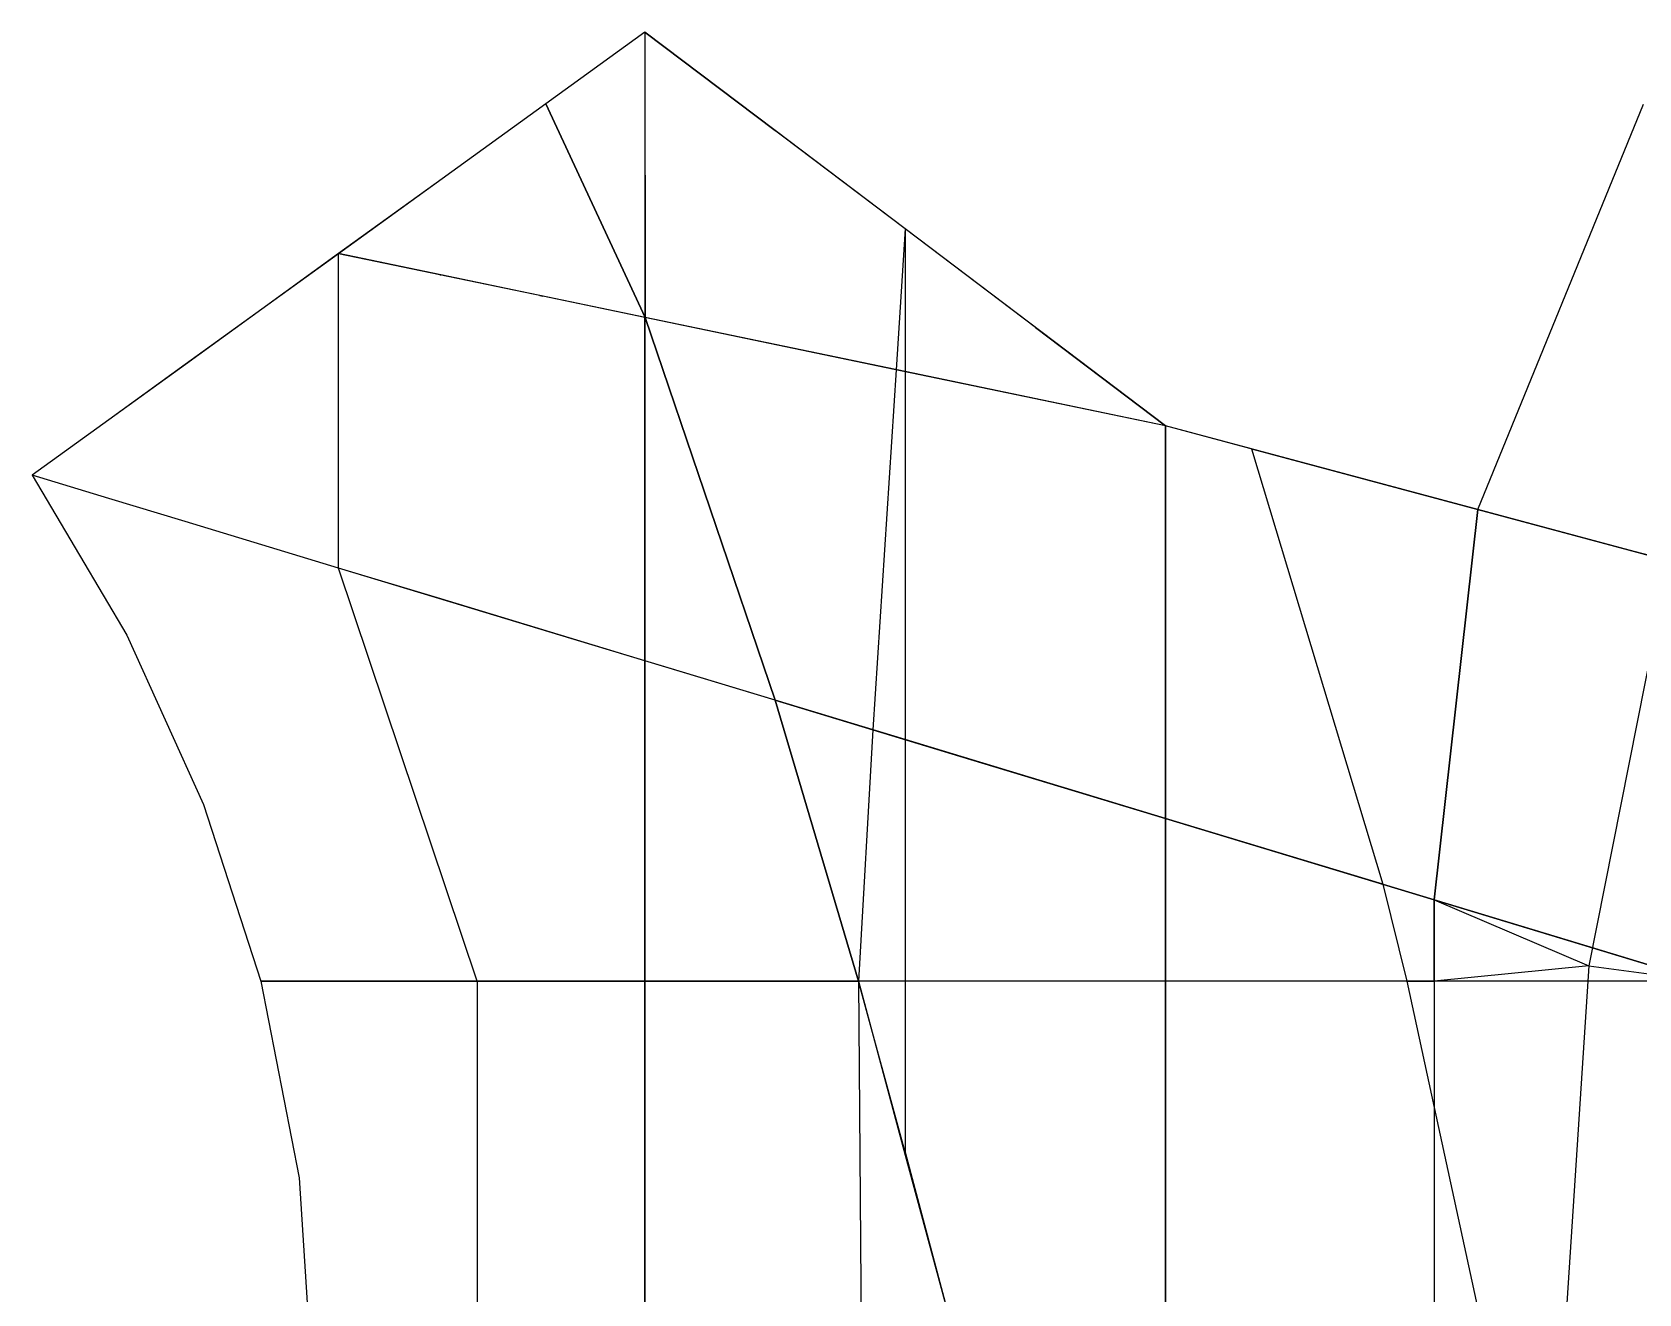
# Model space of a CAD drawing. Header units: millimetres. Extents: x -90 to 90, y -106 to 105.
# Drawn here: x -89.82 to -59.03, y 1.61 to 25.79 of the extents above; entities that cross this region are included whole.
import ezdxf

# ---------------------------------------------------------------- set-up
doc = ezdxf.new("R2010")
doc.units = ezdxf.units.MM
doc.header["$MEASUREMENT"] = 0
for name, color, linetype, true_color in [('1-CHJ_FG-O180x6', 116, 'Continuous', 0x008040), ('1-CHJ_XG2-O299x8', 33, 'Continuous', 0xc78d8d), ('1-CL-O351x10', 171, 'Continuous', 0x8080ff), ('1-XWM_L1-O402x10', 145, 'Continuous', 0x3e88b5), ('1-XWM_L2-O457x12', 20, 'Continuous', 0xf75c00), ('1-XWM_LG-O402x12', 111, 'Continuous', 0x7fffbf), ('1-XWM_LG2-O457x12', 61, 'Continuous', 0xe2fb99), ('1-YGZ-O1500x50', 4, 'Continuous', 0x00ffff), ('1-ZHJ_FG1-O219x8', 125, 'Continuous', 0x3fbf7f), ('1-ZHJ_XG1-O351x10', 15, 'Continuous', 0xbf3f3f)]:
    doc.layers.add(name, color=color, linetype=linetype, true_color=true_color)

msp = doc.modelspace()

# ---------------------------------------------------------------- linework, layer by layer
at = {"layer": '1-CHJ_FG-O180x6'}
for p, q in [((-88.004, 14.236, 14.124), (-88.004, 14.236, 13.124)), ((-86.533, 10.992, 14.06), (-86.533, 10.992, 13.06)), ((-84.702, 3.834, 14.001), (-84.702, 3.834, 13.001))]:
    msp.add_line(p, q, dxfattribs=at)
at = {"layer": '1-CHJ_XG2-O299x8'}
for p, q in [((-89.818, 17.299, 14.207), (-88.004, 14.236, 14.124)), ((-89.818, 17.299, 13.207), (-88.004, 14.236, 13.124)), ((-88.004, 14.236, 14.124), (-86.533, 10.992, 14.06)), ((-88.004, 14.236, 13.124), (-86.533, 10.992, 13.06)), ((-86.533, 10.992, 14.06), (-85.435, 7.605, 14.019)), ((-86.533, 10.992, 13.06), (-85.435, 7.605, 13.019)), ((-85.435, 7.605, 14.019), (-84.702, 3.834, 14.001)), ((-85.435, 7.605, 13.019), (-84.702, 3.834, 13.001)), ((-84.702, 3.834, 14.001), (-84.454, 0, 14)), ((-84.702, 3.834, 13.001), (-84.454, 0, 13))]:
    msp.add_line(p, q, dxfattribs=at)
at = {"layer": '1-CL-O351x10'}
for p, q in [((-78.072, 20.323, 23), (-79.971, 24.419, 23)), ((-73.086, 22.019, 23), (-73.26, 19.321, 23)), ((-83.946, 15.521, 17.785), (-83.946, 21.545, 19.602)), ((-75.577, 12.987, 23), (-78.072, 20.323, 23)), ((-73.26, 19.321, 23), (-73.707, 12.421, 23)), ((-62.109, 16.642, 23), (-62.95, 9.164, 23)), ((-81.29, 7.605, 17.336), (-83.946, 15.521, 17.785)), ((-73.983, 7.605, 23), (-75.577, 12.987, 23)), ((-73.707, 12.421, 23), (-73.983, 7.605, 23)), ((-62.95, 9.164, 23), (-62.95, 7.605, 23)), ((-81.29, 7.605, 17.336), (-81.29, 0, 16.197)), ((-73.086, 4.33, 23), (-73.983, 7.605, 23)), ((-73.983, 7.605, 23), (-73.925, 0, 21.419)), ((-62.95, 7.605, 23), (-62.95, 0, 23)), ((-73.086, 4.33, 23), (-71.934, 0, 23))]:
    msp.add_line(p, q, dxfattribs=at)
at = {"layer": '1-XWM_L1-O402x10'}
for p, q in [((-78.073, 25.791, 25.167), (-79.971, 24.419, 23.5)), ((-73.086, 22.019, 27.631), (-78.073, 25.791, 25.167)), ((-78.073, 25.791, 25.167), (-78.072, 20.323, 23.578)), ((-79.971, 24.419, 23.5), (-78.072, 20.323, 23.578)), ((-62.109, 16.642, 32.389), (-58.937, 24.412, 32.375)), ((-73.086, 22.019, 27.631), (-73.086, 19.285, 26.926)), ((-68.098, 18.247, 30.617), (-73.086, 22.019, 27.631)), ((-73.086, 19.285, 26.926), (-78.072, 20.323, 23.578)), ((-78.072, 20.323, 23.578), (-75.577, 12.987, 23.5)), ((-73.086, 19.285, 26.926), (-73.086, 12.233, 25.242)), ((-68.098, 18.247, 30.617), (-73.086, 19.285, 26.926)), ((-68.098, 18.247, 30.617), (-68.098, 10.722, 28.991)), ((-66.451, 17.806, 31.891), (-68.098, 18.247, 30.617)), ((-66.451, 17.806, 31.891), (-62.109, 16.642, 32.389)), ((-66.451, 17.806, 31.891), (-63.935, 9.462, 32.448)), ((-62.95, 9.164, 32.55), (-62.109, 16.642, 32.389)), ((-62.109, 16.642, 32.389), (-58.446, 15.661, 32.999)), ((-73.086, 12.233, 25.242), (-75.577, 12.987, 23.5)), ((-75.577, 12.987, 23.5), (-73.983, 7.605, 23.5)), ((-68.098, 10.722, 28.991), (-73.086, 12.233, 25.242)), ((-73.086, 12.233, 25.242), (-73.086, 7.605, 24.212)), ((-63.935, 9.462, 32.448), (-68.098, 10.722, 28.991)), ((-68.098, 10.722, 28.991), (-68.098, 7.605, 28.352)), ((-63.935, 9.462, 32.448), (-63.474, 7.605, 32.542)), ((-63.935, 9.462, 32.448), (-62.95, 9.164, 32.55)), ((-62.95, 7.605, 32.59), (-62.95, 9.164, 32.55)), ((-62.95, 9.164, 32.55), (-59.982, 7.897, 33)), ((-59.982, 7.897, 33), (-62.95, 7.605, 32.59)), ((-73.086, 7.605, 24.212), (-73.983, 7.605, 23.5)), ((-73.983, 7.605, 23.5), (-73.086, 4.273, 23.488)), ((-73.086, 7.605, 24.212), (-73.086, 4.273, 23.488)), ((-68.098, 7.605, 28.352), (-73.086, 7.605, 24.212)), ((-63.474, 7.605, 32.542), (-68.098, 7.605, 28.352)), ((-68.098, 7.605, 28.352), (-68.098, 0, 26.783)), ((-63.474, 7.605, 32.542), (-62.95, 5.185, 32.63)), ((-63.474, 7.605, 32.542), (-62.95, 7.605, 32.59)), ((-62.95, 7.605, 32.59), (-62.95, 5.185, 32.63)), ((-62.95, 5.185, 32.63), (-61.827, 0, 32.821)), ((-62.95, 5.185, 32.63), (-62.95, 0, 31.655)), ((-73.086, 4.273, 23.488), (-71.934, 0, 23.5))]:
    msp.add_line(p, q, dxfattribs=at)
at = {"layer": '1-XWM_L2-O457x12'}
for p, q in [((-58.446, 15.661, 32.999), (-59.982, 7.897, 33)), ((-59.982, 7.897, 33), (-60.499, 0, 33)), ((-59.982, 7.897, 33), (-57.443, 7.563, 33.113))]:
    msp.add_line(p, q, dxfattribs=at)
at = {"layer": '1-XWM_LG-O402x12'}
for p, q in [((-78.073, 20.323, 20), (-78.072, 20.323, 23)), ((-78.072, 20.323, 23), (-78.072, 20.323, 23.578)), ((-68.098, 18.247, 23), (-68.098, 18.247, 30.617)), ((-73.983, 7.605, 23), (-73.983, 7.605, 20)), ((-73.983, 7.605, 23), (-73.983, 7.605, 23.5)), ((-68.098, 7.605, 20), (-68.098, 7.605, 23)), ((-68.098, 7.605, 23), (-68.098, 7.605, 28.352))]:
    msp.add_line(p, q, dxfattribs=at)
at = {"layer": '1-XWM_LG2-O457x12'}
for p, q in [((-62.109, 16.642, 23), (-62.109, 16.642, 20)), ((-62.109, 16.642, 23), (-62.109, 16.642, 32.389)), ((-62.95, 7.605, 23), (-62.95, 7.605, 20)), ((-62.95, 7.605, 23), (-62.95, 7.605, 32.59))]:
    msp.add_line(p, q, dxfattribs=at)
at = {"layer": '1-YGZ-O1500x50'}
for p, q in [((-78.073, 25.791), (-78.073, 25.791, 20)), ((-78.073, 25.791, 20), (-78.073, 25.791, 23)), ((-68.098, 18.247), (-68.098, 18.247, 20)), ((-68.098, 18.247, 20), (-68.098, 18.247, 23))]:
    msp.add_line(p, q, dxfattribs=at)
at = {"layer": '1-ZHJ_FG1-O219x8'}
for p, q in [((-78.073, 25.791, 20), (-79.971, 24.419, 23)), ((-78.073, 25.791, 20), (-78.073, 24.355, 23)), ((-78.073, 25.791, 20), (-75.579, 23.905, 23)), ((-79.971, 24.419, 20), (-81.958, 22.982, 21.301)), ((-79.971, 24.419, 23), (-79.971, 24.419, 20)), ((-78.073, 24.355, 23), (-78.073, 22.919, 20)), ((-73.086, 22.019, 20), (-75.579, 23.905, 23)), ((-81.958, 22.982, 18.629), (-83.946, 21.545, 19.602)), ((-81.958, 22.982, 21.301), (-81.958, 22.982, 18.629)), ((-78.073, 22.919, 20), (-78.073, 21.483, 23)), ((-70.592, 20.133, 23), (-73.086, 22.019, 20)), ((-73.086, 22.019, 23), (-73.086, 22.019, 20)), ((-83.944, 21.546, 17.259), (-85.414, 20.484, 18.254)), ((-81.987, 21.138, 18.173), (-83.946, 21.545, 19.602)), ((-78.073, 21.483, 23), (-78.073, 20.323, 20)), ((-80.03, 20.731, 19.086), (-82.003, 21.141, 20.69)), ((-82.003, 21.141, 20.69), (-81.987, 21.138, 18.173)), ((-78.073, 20.323, 20), (-80.087, 20.742, 21.825)), ((-80.087, 20.742, 21.825), (-80.03, 20.731, 19.086)), ((-85.413, 20.484, 16.246), (-86.882, 19.422, 16.905)), ((-85.414, 20.484, 18.254), (-85.413, 20.484, 16.246)), ((-75.671, 19.823, 23), (-78.073, 20.323, 20)), ((-78.073, 20.323, 20), (-78.073, 18.475, 22.569)), ((-70.592, 20.133, 23), (-68.098, 18.247, 20)), ((-73.146, 19.297, 20), (-75.671, 19.823, 23)), ((-86.881, 19.423, 15.233), (-88.35, 18.361, 15.556)), ((-86.882, 19.422, 16.905), (-86.881, 19.423, 15.233)), ((-73.146, 19.297, 20), (-73.26, 19.321, 23)), ((-70.622, 18.772, 23), (-73.146, 19.297, 20)), ((-78.073, 18.475, 22.569), (-78.073, 16.9, 19.149)), ((-68.098, 18.247, 20), (-70.622, 18.772, 23)), ((-88.349, 18.361, 14.22), (-89.818, 17.299, 14.207)), ((-88.35, 18.361, 15.556), (-88.349, 18.361, 14.22)), ((-65.103, 17.444, 23), (-68.098, 18.247, 20)), ((-68.098, 18.247, 20), (-68.098, 16.366, 23)), ((-88.35, 16.855, 13.849), (-89.818, 17.299, 14.207)), ((-62.109, 16.642, 20), (-65.103, 17.444, 23)), ((-86.882, 16.41, 14.49), (-88.35, 16.855, 15.102)), ((-88.35, 16.855, 15.102), (-88.35, 16.855, 13.849)), ((-78.073, 16.9, 19.149), (-78.073, 15.323, 21.738)), ((-59.115, 15.84, 23), (-62.109, 16.642, 20)), ((-85.414, 15.966, 15.131), (-86.882, 16.41, 15.996)), ((-86.882, 16.41, 15.996), (-86.882, 16.41, 14.49)), ((-68.098, 16.366, 23), (-68.098, 14.485, 20)), ((-83.946, 15.521, 15.773), (-85.414, 15.966, 16.891)), ((-85.414, 15.966, 16.891), (-85.414, 15.966, 15.131)), ((-56.12, 15.037, 20), (-59.115, 15.84, 23)), ((-81.988, 14.929, 16.628), (-83.946, 15.521, 17.785)), ((-83.946, 15.521, 17.785), (-83.946, 15.521, 15.773)), ((-78.073, 15.323, 21.738), (-78.073, 13.743, 18.338)), ((-81.812, 14.875, 19.016), (-81.988, 14.929, 16.628)), ((-80.031, 14.336, 17.483), (-81.812, 14.875, 19.016)), ((-68.098, 14.485, 20), (-68.098, 12.604, 23)), ((-79.707, 14.238, 20.298), (-80.031, 14.336, 17.483)), ((-78.073, 13.743, 18.338), (-79.707, 14.238, 20.298)), ((-77.629, 13.609, 21.627), (-78.073, 13.743, 18.338)), ((-78.073, 13.743, 18.338), (-78.073, 12.211, 20.96)), ((-75.577, 12.987, 20), (-77.629, 13.609, 21.627)), ((-73.707, 12.421, 23), (-75.577, 12.987, 20)), ((-75.577, 12.987, 20), (-75.577, 12.987, 23)), ((-71.837, 11.855, 20), (-73.707, 12.421, 23)), ((-68.098, 12.604, 23), (-68.098, 10.722, 20)), ((-78.073, 12.211, 20.96), (-78.073, 10.677, 17.59)), ((-69.968, 11.289, 23), (-71.837, 11.855, 20)), ((-68.098, 10.722, 20), (-69.968, 11.289, 23)), ((-78.073, 10.677, 17.59), (-78.073, 9.142, 20.226)), ((-65.524, 9.943, 23), (-68.098, 10.722, 20)), ((-68.098, 10.722, 20), (-68.098, 10.722, 23)), ((-68.098, 10.722, 20), (-68.098, 9.164, 23)), ((-62.95, 9.164, 20), (-65.524, 9.943, 23)), ((-78.073, 9.142, 20.226), (-78.073, 7.605, 16.869)), ((-68.098, 9.164, 23), (-68.098, 7.605, 20)), ((-60.376, 8.384, 23), (-62.95, 9.164, 20)), ((-62.95, 9.164, 20), (-62.95, 9.164, 23)), ((-57.802, 7.605, 20), (-60.376, 8.384, 23)), ((-83.595, 7.605, 13.981), (-85.435, 7.605, 14.019)), ((-83.357, 7.605, 15.671), (-83.595, 7.605, 13.981)), ((-81.754, 7.605, 14.944), (-83.357, 7.605, 15.671)), ((-81.29, 7.605, 17.336), (-81.754, 7.605, 14.944)), ((-79.914, 7.605, 15.906), (-81.29, 7.605, 17.336)), ((-79.697, 7.605, 18.622), (-79.914, 7.605, 15.906)), ((-78.073, 7.605, 16.869), (-79.697, 7.605, 18.622)), ((-76.018, 7.605, 18.42), (-78.073, 7.605, 19.869)), ((-78.073, 7.605, 19.869), (-78.073, 7.605, 16.869)), ((-78.073, 7.605, 16.869), (-78.073, 5.722, 19.423)), ((-73.983, 7.605, 20), (-76.018, 7.605, 21.42)), ((-76.018, 7.605, 21.42), (-76.018, 7.605, 18.42)), ((-72.512, 7.605, 23), (-73.983, 7.605, 20)), ((-71.041, 7.605, 20), (-72.512, 7.605, 23)), ((-69.569, 7.605, 23), (-71.041, 7.605, 20)), ((-68.098, 7.605, 20), (-69.569, 7.605, 23)), ((-65.524, 7.605, 23), (-68.098, 7.605, 20)), ((-68.098, 7.605, 20), (-68.098, 5.704, 23)), ((-62.95, 7.605, 20), (-65.524, 7.605, 23)), ((-60.369, 7.605, 23), (-62.95, 7.605, 20)), ((-57.802, 7.605, 20), (-60.369, 7.605, 23)), ((-78.073, 5.722, 19.423), (-78.073, 3.831, 16.015)), ((-68.098, 5.704, 23), (-68.098, 3.802, 20)), ((-78.073, 3.831, 16.015), (-78.073, 1.922, 18.699)), ((-68.098, 3.802, 20), (-68.098, 1.901, 23)), ((-78.073, 1.922, 18.699), (-78.073, 0, 15.473)), ((-68.098, 1.901, 23), (-68.098, 0, 20))]:
    msp.add_line(p, q, dxfattribs=at)
at = {"layer": '1-ZHJ_XG1-O351x10'}
for p, q in [((-78.073, 25.791, 23), (-79.971, 24.419, 23)), ((-78.073, 25.791, 20), (-79.971, 24.419, 20)), ((-78.073, 25.791, 23), (-78.072, 20.323, 23)), ((-75.579, 23.905, 23), (-78.073, 25.791, 23)), ((-78.073, 25.791, 20), (-78.073, 22.919, 20)), ((-73.086, 22.019, 20), (-78.073, 25.791, 20)), ((-79.971, 24.419, 23), (-81.958, 22.982, 21.301)), ((-79.971, 24.419, 20), (-81.958, 22.982, 18.629)), ((-73.086, 22.019, 23), (-75.579, 23.905, 23)), ((-81.958, 22.982, 21.301), (-83.946, 21.545, 19.602)), ((-81.958, 22.982, 18.629), (-83.944, 21.546, 17.259)), ((-78.073, 22.919, 20), (-78.073, 20.323, 20)), ((-70.592, 20.133, 23), (-73.086, 22.019, 23)), ((-68.098, 18.247, 20), (-73.086, 22.019, 20)), ((-83.946, 21.545, 19.602), (-85.414, 20.484, 18.254)), ((-83.944, 21.546, 17.259), (-85.413, 20.484, 16.246)), ((-83.946, 21.545, 19.602), (-83.944, 21.546, 17.259)), ((-82.003, 21.141, 20.69), (-83.946, 21.545, 19.602)), ((-81.987, 21.138, 18.173), (-83.944, 21.546, 17.259)), ((-80.087, 20.742, 21.825), (-82.003, 21.141, 20.69)), ((-80.03, 20.731, 19.086), (-81.987, 21.138, 18.173)), ((-78.072, 20.323, 23), (-80.087, 20.742, 21.825)), ((-78.073, 20.323, 20), (-80.03, 20.731, 19.086)), ((-85.414, 20.484, 18.254), (-86.882, 19.422, 16.905)), ((-85.413, 20.484, 16.246), (-86.881, 19.423, 15.233)), ((-78.073, 16.9, 19.149), (-78.073, 20.323, 20)), ((-73.146, 19.297, 20), (-78.073, 20.323, 20)), ((-78.073, 18.475, 22.569), (-78.072, 20.323, 23)), ((-73.26, 19.321, 23), (-78.072, 20.323, 23)), ((-68.098, 18.247, 23), (-70.592, 20.133, 23)), ((-86.882, 19.422, 16.905), (-88.35, 18.361, 15.556)), ((-86.881, 19.423, 15.233), (-88.349, 18.361, 14.22)), ((-68.098, 18.247, 23), (-73.26, 19.321, 23)), ((-68.098, 18.247, 20), (-73.146, 19.297, 20)), ((-78.073, 15.323, 21.738), (-78.073, 18.475, 22.569)), ((-88.35, 18.361, 15.556), (-89.818, 17.299, 14.207)), ((-88.349, 18.361, 14.22), (-89.818, 17.299, 13.207)), ((-68.098, 16.366, 23), (-68.098, 18.247, 23)), ((-65.103, 17.444, 23), (-68.098, 18.247, 23)), ((-68.098, 14.485, 20), (-68.098, 18.247, 20)), ((-62.109, 16.642, 20), (-68.098, 18.247, 20)), ((-88.35, 16.855, 15.102), (-89.818, 17.299, 14.207)), ((-89.818, 17.299, 14.207), (-89.818, 17.299, 13.207)), ((-88.35, 16.855, 13.849), (-89.818, 17.299, 13.207)), ((-62.109, 16.642, 23), (-65.103, 17.444, 23)), ((-86.882, 16.41, 15.996), (-88.35, 16.855, 15.102)), ((-86.882, 16.41, 14.49), (-88.35, 16.855, 13.849)), ((-78.073, 13.743, 18.338), (-78.073, 16.9, 19.149)), ((-59.115, 15.84, 23), (-62.109, 16.642, 23)), ((-56.12, 15.037, 20), (-62.109, 16.642, 20)), ((-85.414, 15.966, 16.891), (-86.882, 16.41, 15.996)), ((-85.414, 15.966, 15.131), (-86.882, 16.41, 14.49)), ((-68.098, 12.604, 23), (-68.098, 16.366, 23)), ((-83.946, 15.521, 17.785), (-85.414, 15.966, 16.891)), ((-83.946, 15.521, 15.773), (-85.414, 15.966, 15.131)), ((-56.12, 15.037, 23), (-59.115, 15.84, 23)), ((-81.812, 14.875, 19.016), (-83.946, 15.521, 17.785)), ((-81.988, 14.929, 16.628), (-83.946, 15.521, 15.773)), ((-78.073, 13.743, 21.338), (-78.073, 15.323, 21.738)), ((-80.031, 14.336, 17.483), (-81.988, 14.929, 16.628)), ((-79.707, 14.238, 20.298), (-81.812, 14.875, 19.016)), ((-68.098, 10.722, 20), (-68.098, 14.485, 20)), ((-78.073, 13.743, 18.338), (-80.031, 14.336, 17.483)), ((-78.073, 13.743, 21.338), (-79.707, 14.238, 20.298)), ((-78.073, 12.211, 20.96), (-78.073, 13.743, 21.338)), ((-77.629, 13.609, 21.627), (-78.073, 13.743, 21.338)), ((-75.577, 12.987, 20), (-78.073, 13.743, 18.338)), ((-78.073, 10.677, 17.59), (-78.073, 13.743, 18.338)), ((-75.577, 12.987, 23), (-77.629, 13.609, 21.627)), ((-75.577, 12.987, 23), (-73.707, 12.421, 23)), ((-75.577, 12.987, 20), (-71.837, 11.855, 20)), ((-73.707, 12.421, 23), (-69.968, 11.289, 23)), ((-68.098, 10.722, 23), (-68.098, 12.604, 23)), ((-78.073, 9.142, 20.226), (-78.073, 12.211, 20.96)), ((-71.837, 11.855, 20), (-68.098, 10.722, 20)), ((-69.968, 11.289, 23), (-68.098, 10.722, 23)), ((-78.073, 7.605, 16.869), (-78.073, 10.677, 17.59)), ((-68.098, 9.164, 23), (-68.098, 10.722, 23)), ((-68.098, 10.722, 23), (-65.524, 9.943, 23)), ((-68.098, 7.605, 20), (-68.098, 10.722, 20)), ((-68.098, 10.722, 20), (-62.95, 9.164, 20)), ((-65.524, 9.943, 23), (-62.95, 9.164, 23)), ((-78.073, 7.605, 19.869), (-78.073, 9.142, 20.226)), ((-68.098, 7.605, 23), (-68.098, 9.164, 23)), ((-62.95, 9.164, 23), (-60.376, 8.384, 23)), ((-62.95, 9.164, 20), (-57.802, 7.605, 20)), ((-60.376, 8.384, 23), (-57.802, 7.605, 23)), ((-85.435, 7.605, 14.019), (-83.357, 7.605, 15.671)), ((-85.435, 7.605, 14.019), (-85.435, 7.605, 13.019)), ((-83.595, 7.605, 13.981), (-85.435, 7.605, 13.019)), ((-81.754, 7.605, 14.944), (-83.595, 7.605, 13.981)), ((-83.357, 7.605, 15.671), (-81.29, 7.605, 17.336)), ((-79.914, 7.605, 15.906), (-81.754, 7.605, 14.944)), ((-81.29, 7.605, 17.336), (-79.697, 7.605, 18.622)), ((-78.073, 7.605, 16.869), (-79.914, 7.605, 15.906)), ((-79.697, 7.605, 18.622), (-78.073, 7.605, 19.869)), ((-78.073, 5.722, 19.423), (-78.073, 7.605, 19.869)), ((-78.073, 7.605, 19.869), (-76.018, 7.605, 21.42)), ((-78.073, 3.831, 16.015), (-78.073, 7.605, 16.869)), ((-78.073, 7.605, 16.869), (-76.018, 7.605, 18.42)), ((-76.018, 7.605, 21.42), (-73.983, 7.605, 23)), ((-76.018, 7.605, 18.42), (-73.983, 7.605, 20)), ((-72.512, 7.605, 23), (-73.983, 7.605, 23)), ((-71.041, 7.605, 20), (-73.983, 7.605, 20)), ((-69.569, 7.605, 23), (-72.512, 7.605, 23)), ((-68.098, 7.605, 20), (-71.041, 7.605, 20)), ((-68.098, 7.605, 23), (-69.569, 7.605, 23)), ((-68.098, 5.704, 23), (-68.098, 7.605, 23)), ((-65.524, 7.605, 23), (-68.098, 7.605, 23)), ((-68.098, 3.802, 20), (-68.098, 7.605, 20)), ((-62.95, 7.605, 20), (-68.098, 7.605, 20)), ((-62.95, 7.605, 23), (-65.524, 7.605, 23)), ((-60.369, 7.605, 23), (-62.95, 7.605, 23)), ((-57.802, 7.605, 20), (-62.95, 7.605, 20)), ((-57.802, 7.605, 23), (-60.369, 7.605, 23)), ((-78.073, 1.922, 18.699), (-78.073, 5.722, 19.423)), ((-68.098, 1.901, 23), (-68.098, 5.704, 23)), ((-78.073, 0, 15.473), (-78.073, 3.831, 16.015)), ((-68.098, 0, 20), (-68.098, 3.802, 20)), ((-78.073, 0, 18.473), (-78.073, 1.922, 18.699)), ((-68.098, 0, 23), (-68.098, 1.901, 23))]:
    msp.add_line(p, q, dxfattribs=at)

doc.saveas('drawing.dxf')
